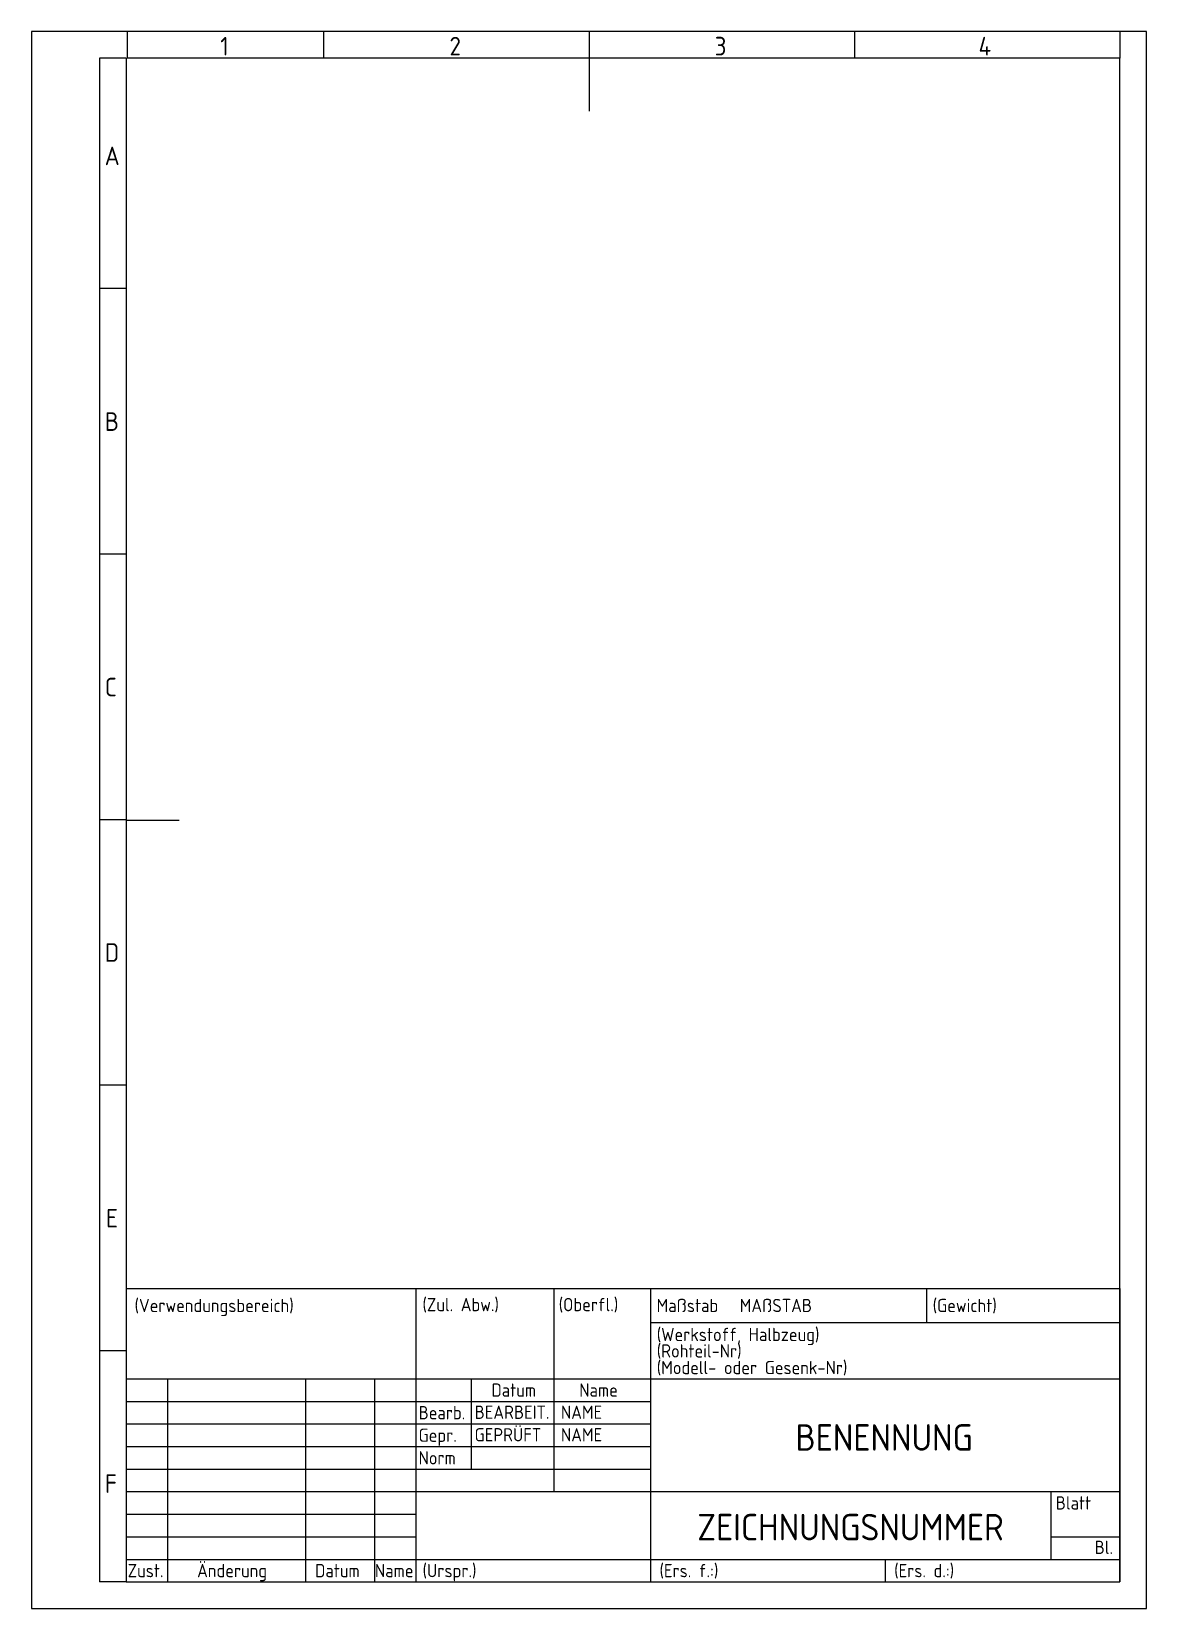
# Model space of a CAD drawing. Header units: millimetres. Extents: x 0 to 210, y 0 to 297.
import ezdxf
from ezdxf.enums import TextEntityAlignment as Align

# ---------------------------------------------------------------- set-up
doc = ezdxf.new("R2010")
doc.units = ezdxf.units.MM
for name, color, linetype in [('025', 1, 'Continuous'), ('035', 5, 'Continuous'), ('05', 6, 'Continuous'), ('07', 7, 'Continuous')]:
    doc.layers.add(name, color=color, linetype=linetype)
doc.styles.add('ISO Proportional', font='isocp.shx')

msp = doc.modelspace()

# ---------------------------------------------------------------- linework, layer by layer
at = {"layer": '035'}
for p, q in [((155, 297), (155, 292)), ((18, 297), (18, 292)), ((55, 297), (55, 292)), ((105, 297), (105, 292)), ((205, 297), (205, 292)), ((12.8, 292), (12.8, 5)), ((17.8, 292), (12.8, 292)), ((17.77, 248.58), (12.78, 248.58)), ((17.78, 198.54), (12.8, 198.54)), ((17.78, 148.54), (12.8, 148.54)), ((17.98, 98.54), (13, 98.54)), ((98.4, 60.25), (98.4, 22)), ((168.6, 60.25), (168.6, 53.88)), ((116.6, 53.88), (205, 53.88)), ((17.8, 48.5), (12.82, 48.5)), ((25.6, 43.25), (25.6, 5)), ((51.6, 43.25), (51.6, 5)), ((64.6, 43.25), (64.6, 5)), ((82.8, 43.25), (82.8, 26.25)), ((17.8, 39), (116.6, 39)), ((17.8, 34.75), (116.6, 34.75)), ((17.8, 30.5), (116.6, 30.5)), ((17.8, 26.25), (116.6, 26.25)), ((17.8, 22), (72.4, 22)), ((17.8, 17.75), (72.4, 17.75)), ((17.8, 13.5), (72.4, 13.5)), ((192, 13.5), (205, 13.5)), ((17.8, 9.25), (205, 9.25)), ((160.8, 9.25), (160.8, 5)), ((17.8, 5), (12.8, 5))]:
    msp.add_line(p, q, dxfattribs=at)
msp.add_lwpolyline([(0, 0), (210, 0), (210, 297), (0, 297)], close=True, dxfattribs=at)
at = {"layer": '07'}
for p, q in [((17.8, 292), (17.8, 5)), ((205, 292), (18, 292)), ((105, 292), (105, 282)), ((205, 5), (205, 292)), ((17.8, 148.5), (27.8, 148.5)), ((17.8, 60.25), (205, 60.25)), ((17.8, 60.25), (17.8, 5)), ((72.4, 60.25), (72.4, 5)), ((116.6, 60.25), (116.6, 5)), ((205, 60.25), (205, 5)), ((17.8, 43.25), (205, 43.25)), ((72.4, 22), (205, 22)), ((192, 22), (192, 9.25)), ((17.8, 5), (205, 5)), ((17.8, 5), (205, 5)), ((18, 5), (205, 5))]:
    msp.add_line(p, q, dxfattribs=at)

# ---------------------------------------------------------------- texts
at = {"layer": '025', "style": 'ISO Proportional'}
for s, p in [('(Verwendungsbereich)', (19.4, 55.81)), ('Maßstab', (117.73, 55.81)), ('(Gewicht)', (169.73, 55.81)), ('(Werkstoff, Halbzeug)', (117.76, 50.35)), ('(Rohteil-Nr)', (117.76, 47.26)), ('(Modell- oder Gesenk-Nr)', (117.76, 44.12)), ('Datum', (86.63, 39.88)), ('Name', (103.17, 39.88)), ('Bearb.', (72.9, 35.62)), ('Gepr.', (72.9, 31.38)), ('Norm', (72.9, 27.12)), ('Blatt', (192.91, 18.63)), ('Bl.', (200.24, 10.26)), ('Änderung', (31.19, 5.88)), ('Zust.', (18.11, 5.88)), ('Datum', (53.41, 5.88)), ('Name', (64.68, 5.88)), ('(Urspr.)', (73.65, 5.88)), ('(Ers. f.:) ', (118.28, 5.88)), ('(Ers. d.:) ', (162.48, 5.88))]:
    msp.add_text(s, height=2.5, dxfattribs=at).set_placement(p)
at = {"layer": '025', "char_height": 2.5, "attachment_point": 1, "style": 'ISO Proportional'}
for s, insert, width in [('(Zul. Abw.)', (73.63, 58.48), 24.7674), ('(Oberfl.)', (99.29, 58.48), 17.3141)]:
    msp.add_mtext(s, dxfattribs=dict(at, insert=insert, width=width))
at = {"layer": '025', "style": 'ISO Proportional'}
for tag, p, s in [('MAßSTAB', (133.39, 55.81), '1:1'), ('BEARBEIT.', (83.46, 35.71), '00.00.00'), ('NAME', (99.72, 35.71), 'XXX'), ('GEPRÜFT', (83.46, 31.46), '00.00.00'), ('NAME', (99.72, 31.46), 'XXX')]:
    msp.add_attdef(tag, p, s, height=2.5, dxfattribs=at)
at = {"layer": '035', "style": 'ISO Proportional'}
for s, p in [('1', (35.55, 292.5)), ('2', (78.73, 292.5)), ('3', (128.68, 292.5)), ('4', (178.38, 292.5)), ('A', (13.78, 271.83)), ('B', (13.8, 221.79)), ('C', (13.8, 171.79)), ('D', (13.8, 121.79)), ('E', (14.02, 71.75)), ('F', (13.82, 21.75))]:
    msp.add_text(s, height=3.5, dxfattribs=at).set_placement(p)
at = {"layer": '05', "style": 'ISO Proportional'}
for tag, text, p in [('BENENNUNG', 'Benennung', (160.59, 32.21)), ('ZEICHNUNGSNUMMER', 'XXX', (154.25, 15.32))]:
    msp.add_attdef(tag, text=text, height=5, dxfattribs=at).set_placement(p, align=Align.MIDDLE)

doc.saveas('drawing.dxf')
